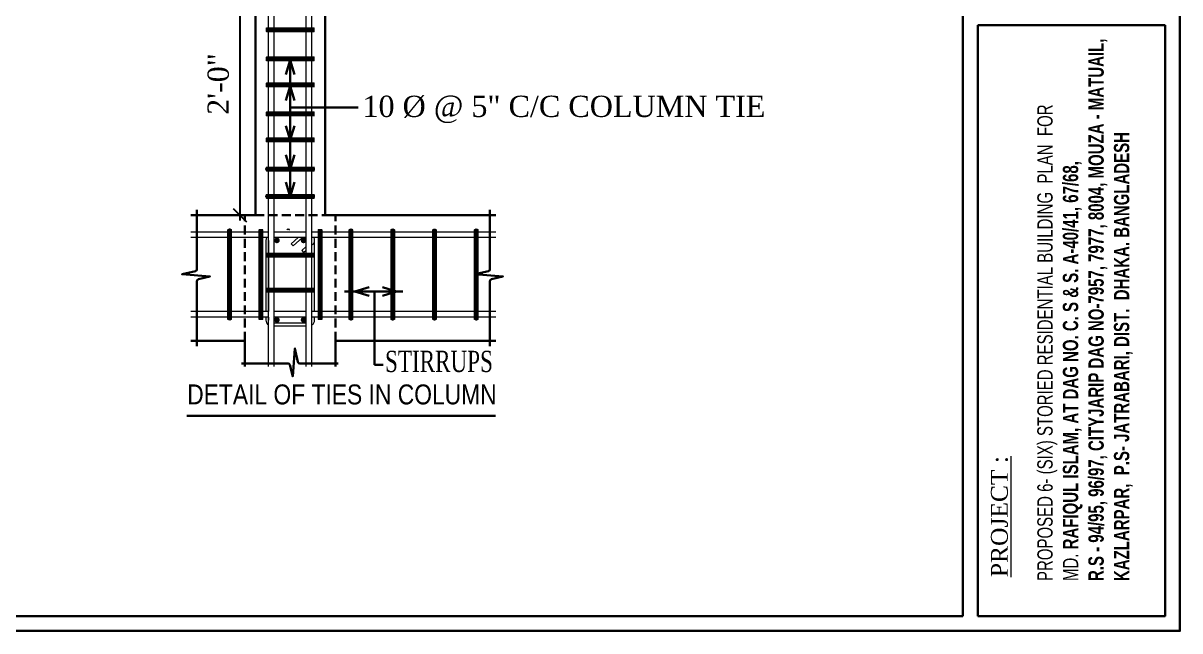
# Model space of a CAD drawing. Header units: inches. Extents: x -159432 to -126829, y -44881 to -40109.
# Drawn here: x -150476.6 to -150150, y -42613.6 to -42442.2 of the extents above; entities that cross this region are included whole.
import ezdxf

# ---------------------------------------------------------------- set-up
doc = ezdxf.new("R2010")
doc.units = ezdxf.units.IN
doc.header["$LTSCALE"] = 10
doc.header["$MEASUREMENT"] = 0
doc.linetypes.add('DASHED2', pattern=[0.375, 0.25, -0.125])
doc.layers.get('0').update_dxf_attribs({"color": 140, "lineweight": 25})
doc.layers.get('Defpoints').update_dxf_attribs({"lineweight": 25})
for name, color, linetype, lineweight in [('DIM', 6, 'Continuous', 25), ('Fenar', 251, 'Continuous', 30), ('FLOOR TILE', 5, 'Continuous', 30), ('hatch', 141, 'Continuous', 30), ('line', 134, 'Continuous', 30), ('MARKER', 171, 'Continuous', 15), ('RCC-LINE', 87, 'Continuous', 30), ('STEEL BOT', 114, 'Continuous', 15), ('TEXT', 6, 'Continuous', 25), ('TEXT 02', 7, 'Continuous', 9), ('text-2', 7, 'Continuous', 20)]:
    doc.layers.add(name, color=color, linetype=linetype, lineweight=lineweight)
doc.styles.add('222', font='arial.ttf')
doc.styles.add('AREAL', font='arial.ttf')
doc.styles.add('Arial', font='times.ttf', dxfattribs={"height": 8})
doc.styles.add('Arial Narrow', font='ARIALN.TTF', dxfattribs={"height": 8})

# ---------------------------------------------------------------- blocks, each defined once
blk = doc.blocks.new('_Oblique')
at = {"color": 0, "linetype": 'ByBlock', "lineweight": -2}
blk.add_line((-0.5, -0.5), (0.5, 0.5), dxfattribs=at)
blk = doc.blocks.new('A$C2BBE2D6D')
at = {"layer": 'FLOOR TILE', "linetype": 'Continuous'}
for q in [(0, 0), (3.81, 0)]:
    blk.add_line((1.94, 6.4), q, dxfattribs=at)

msp = doc.modelspace()

# ---------------------------------------------------------------- linework, layer by layer
at = {"layer": 'DIM'}
for p, q in [((-150415.41271, -42438.21556), (-150415.41271, -42497.8598)), ((-150411.7105, -42496.3598), (-150417.28771, -42496.3598))]:
    msp.add_line(p, q, dxfattribs=at)
at = {"layer": 'DIM', "const_width": 0.78687}
for points in [[(-150405.30667, -42503.45359, -1), (-150404.5198, -42503.45359, -1)], [(-150397.80455, -42503.45359, -1), (-150397.01768, -42503.45359, -1)], [(-150405.30667, -42525.87944, -1), (-150404.5198, -42525.87944, -1)], [(-150397.80455, -42525.87944, -1), (-150397.01768, -42525.87944, -1)]]:
    msp.add_lwpolyline(points, format="xyb", close=True, dxfattribs=at)
at = {"layer": 'Fenar'}
for p, q in [((-150408.04468, -42443.92104), (-150394.27443, -42443.92104)), ((-150408.04468, -42444.04262), (-150394.27443, -42444.04262)), ((-150408.04468, -42444.1642), (-150394.27443, -42444.1642)), ((-150408.02999, -42443.81136), (-150394.28912, -42443.81136)), ((-150408.02999, -42444.27387), (-150394.28912, -42444.27387)), ((-150407.97573, -42443.72432), (-150394.34338, -42443.72432)), ((-150407.97573, -42444.36091), (-150394.34338, -42444.36091)), ((-150407.89418, -42443.66844), (-150394.42493, -42443.66844)), ((-150407.89418, -42444.4168), (-150394.42493, -42444.4168)), ((-150408.04468, -42452.11969), (-150394.27443, -42452.11969)), ((-150408.04468, -42452.24127), (-150394.27443, -42452.24127)), ((-150408.04468, -42452.36285), (-150394.27443, -42452.36285)), ((-150408.02999, -42452.01002), (-150394.28912, -42452.01002)), ((-150408.02999, -42452.47253), (-150394.28912, -42452.47253)), ((-150407.97573, -42451.92298), (-150394.34338, -42451.92298)), ((-150407.97573, -42452.55957), (-150394.34338, -42452.55957)), ((-150407.89418, -42451.86709), (-150394.42493, -42451.86709)), ((-150407.89418, -42452.61545), (-150394.42493, -42452.61545)), ((-150407.97573, -42459.26504), (-150394.34338, -42459.26504)), ((-150407.89418, -42459.20916), (-150394.42493, -42459.20916)), ((-150408.04468, -42459.46176), (-150394.27443, -42459.46176)), ((-150408.04468, -42459.58334), (-150394.27443, -42459.58334)), ((-150408.04468, -42459.70492), (-150394.27443, -42459.70492)), ((-150408.02999, -42459.35208), (-150394.28912, -42459.35208)), ((-150408.02999, -42459.81459), (-150394.28912, -42459.81459)), ((-150407.97573, -42459.90164), (-150394.34338, -42459.90164)), ((-150407.89418, -42459.95752), (-150394.42493, -42459.95752)), ((-150408.04468, -42467.66042), (-150394.27443, -42467.66042)), ((-150408.04468, -42467.78199), (-150394.27443, -42467.78199)), ((-150408.04468, -42467.90357), (-150394.27443, -42467.90357)), ((-150408.02999, -42467.55074), (-150394.28912, -42467.55074)), ((-150408.02999, -42468.01325), (-150394.28912, -42468.01325)), ((-150407.97573, -42467.4637), (-150394.34338, -42467.4637)), ((-150407.97573, -42468.10029), (-150394.34338, -42468.10029)), ((-150407.89418, -42467.40781), (-150394.42493, -42467.40781)), ((-150407.89418, -42468.15617), (-150394.42493, -42468.15617)), ((-150408.04468, -42475.00248), (-150394.27443, -42475.00248)), ((-150408.04468, -42475.12406), (-150394.27443, -42475.12406)), ((-150408.04468, -42475.24564), (-150394.27443, -42475.24564)), ((-150408.02999, -42474.8928), (-150394.28912, -42474.8928)), ((-150408.02999, -42475.35532), (-150394.28912, -42475.35532)), ((-150407.97573, -42474.80576), (-150394.34338, -42474.80576)), ((-150407.97573, -42475.44236), (-150394.34338, -42475.44236)), ((-150407.89418, -42474.74988), (-150394.42493, -42474.74988)), ((-150407.89418, -42475.49824), (-150394.42493, -42475.49824)), ((-150408.04468, -42483.20114), (-150394.27443, -42483.20114)), ((-150408.04468, -42483.32272), (-150394.27443, -42483.32272)), ((-150408.04468, -42483.44429), (-150394.27443, -42483.44429)), ((-150408.02999, -42483.09146), (-150394.28912, -42483.09146)), ((-150408.02999, -42483.55397), (-150394.28912, -42483.55397)), ((-150407.97573, -42483.00442), (-150394.34338, -42483.00442)), ((-150407.97573, -42483.64101), (-150394.34338, -42483.64101)), ((-150407.89418, -42482.94854), (-150394.42493, -42482.94854)), ((-150407.89418, -42483.69689), (-150394.42493, -42483.69689)), ((-150408.04468, -42490.92684), (-150394.27443, -42490.92684)), ((-150408.04468, -42491.04841), (-150394.27443, -42491.04841)), ((-150408.04468, -42491.16999), (-150394.27443, -42491.16999)), ((-150408.02999, -42490.81716), (-150394.28912, -42490.81716)), ((-150408.02999, -42491.27967), (-150394.28912, -42491.27967)), ((-150407.97573, -42490.73012), (-150394.34338, -42490.73012)), ((-150407.97573, -42491.36671), (-150394.34338, -42491.36671)), ((-150407.89418, -42490.67423), (-150394.42493, -42490.67423)), ((-150407.89418, -42491.42259), (-150394.42493, -42491.42259)), ((-150418.6482, -42525.71699), (-150418.6482, -42500.44467)), ((-150418.59232, -42525.79854), (-150418.59232, -42500.36312)), ((-150418.50528, -42525.85281), (-150418.50528, -42500.30885)), ((-150418.3956, -42525.8675), (-150418.3956, -42500.29416)), ((-150418.27402, -42525.8675), (-150418.27402, -42500.29416)), ((-150418.15244, -42525.8675), (-150418.15244, -42500.29416)), ((-150418.04276, -42525.85281), (-150418.04276, -42500.30885)), ((-150417.95572, -42525.79854), (-150417.95572, -42500.36312)), ((-150417.89984, -42525.71699), (-150417.89984, -42500.44467)), ((-150409.8337, -42525.71699), (-150409.8337, -42500.44467)), ((-150409.77782, -42525.79854), (-150409.77782, -42500.36312)), ((-150409.69078, -42525.85281), (-150409.69078, -42500.30885)), ((-150409.5811, -42525.8675), (-150409.5811, -42500.29416)), ((-150409.45952, -42525.8675), (-150409.45952, -42500.29416)), ((-150409.33794, -42525.8675), (-150409.33794, -42500.29416)), ((-150409.22827, -42525.85281), (-150409.22827, -42500.30885)), ((-150409.14123, -42525.79854), (-150409.14123, -42500.36312)), ((-150409.08534, -42525.71699), (-150409.08534, -42500.44467)), ((-150393.10258, -42525.71699), (-150393.10258, -42500.44467)), ((-150393.0467, -42525.79854), (-150393.0467, -42500.36312)), ((-150392.95966, -42525.85281), (-150392.95966, -42500.30885)), ((-150392.84998, -42525.8675), (-150392.84998, -42500.29416)), ((-150392.7284, -42525.8675), (-150392.7284, -42500.29416)), ((-150392.60682, -42525.8675), (-150392.60682, -42500.29416)), ((-150392.49715, -42525.85281), (-150392.49715, -42500.30885)), ((-150392.41011, -42525.79854), (-150392.41011, -42500.36312)), ((-150392.35422, -42525.71699), (-150392.35422, -42500.44467)), ((-150384.41927, -42525.71699), (-150384.41927, -42500.44467)), ((-150384.36339, -42525.79854), (-150384.36339, -42500.36312)), ((-150384.27635, -42525.85281), (-150384.27635, -42500.30885)), ((-150384.16667, -42525.8675), (-150384.16667, -42500.29416)), ((-150384.04509, -42525.8675), (-150384.04509, -42500.29416)), ((-150383.92351, -42525.8675), (-150383.92351, -42500.29416)), ((-150383.81383, -42525.85281), (-150383.81383, -42500.30885)), ((-150383.72679, -42525.79854), (-150383.72679, -42500.36312)), ((-150383.67091, -42525.71699), (-150383.67091, -42500.44467)), ((-150372.61619, -42525.71699), (-150372.61619, -42500.44467)), ((-150372.56031, -42525.79854), (-150372.56031, -42500.36312)), ((-150372.47327, -42525.85281), (-150372.47327, -42500.30885)), ((-150372.36359, -42525.8675), (-150372.36359, -42500.29416)), ((-150372.24201, -42525.8675), (-150372.24201, -42500.29416)), ((-150372.12043, -42525.8675), (-150372.12043, -42500.29416)), ((-150372.01076, -42525.85281), (-150372.01076, -42500.30885)), ((-150371.92371, -42525.79854), (-150371.92371, -42500.36312)), ((-150371.86783, -42525.71699), (-150371.86783, -42500.44467)), ((-150360.81311, -42525.71699), (-150360.81311, -42500.44467)), ((-150360.75723, -42525.79854), (-150360.75723, -42500.36312)), ((-150360.67019, -42525.85281), (-150360.67019, -42500.30885)), ((-150360.56051, -42525.8675), (-150360.56051, -42500.29416)), ((-150360.43893, -42525.8675), (-150360.43893, -42500.29416)), ((-150360.31735, -42525.8675), (-150360.31735, -42500.29416)), ((-150360.20768, -42525.85281), (-150360.20768, -42500.30885)), ((-150360.12064, -42525.79854), (-150360.12064, -42500.36312)), ((-150360.06475, -42525.71699), (-150360.06475, -42500.44467)), ((-150349.01003, -42525.71699), (-150349.01003, -42500.44467)), ((-150348.95415, -42525.79854), (-150348.95415, -42500.36312)), ((-150348.86711, -42525.85281), (-150348.86711, -42500.30885)), ((-150348.75743, -42525.8675), (-150348.75743, -42500.29416)), ((-150348.63585, -42525.8675), (-150348.63585, -42500.29416)), ((-150348.51427, -42525.8675), (-150348.51427, -42500.29416)), ((-150348.4046, -42525.85281), (-150348.4046, -42500.30885)), ((-150348.31756, -42525.79854), (-150348.31756, -42500.36312)), ((-150348.26167, -42525.71699), (-150348.26167, -42500.44467)), ((-150408.04468, -42507.52629), (-150394.27443, -42507.52629)), ((-150408.04468, -42507.64786), (-150394.27443, -42507.64786)), ((-150408.04468, -42507.76944), (-150394.27443, -42507.76944)), ((-150408.02999, -42507.41661), (-150394.28912, -42507.41661)), ((-150408.02999, -42507.87912), (-150394.28912, -42507.87912)), ((-150407.97573, -42507.32957), (-150394.34338, -42507.32957)), ((-150407.97573, -42507.96616), (-150394.34338, -42507.96616)), ((-150407.89418, -42507.27368), (-150394.42493, -42507.27368)), ((-150407.89418, -42508.02204), (-150394.42493, -42508.02204)), ((-150408.04468, -42517.36219), (-150394.27443, -42517.36219)), ((-150408.04468, -42517.48376), (-150394.27443, -42517.48376)), ((-150408.04468, -42517.60534), (-150394.27443, -42517.60534)), ((-150408.02999, -42517.25251), (-150394.28912, -42517.25251)), ((-150408.02999, -42517.71502), (-150394.28912, -42517.71502)), ((-150407.97573, -42517.16547), (-150394.34338, -42517.16547)), ((-150407.97573, -42517.80206), (-150394.34338, -42517.80206)), ((-150407.89418, -42517.10958), (-150394.42493, -42517.10958)), ((-150407.89418, -42517.85794), (-150394.42493, -42517.85794))]:
    msp.add_line(p, q, dxfattribs=at)
at = {"layer": 'FLOOR TILE', "linetype": 'Continuous'}
for p, q in [((-150401.15956, -42491.04841), (-150401.15956, -42452.47253)), ((-150401.15956, -42465.984), (-150381.96646, -42465.984)), ((-150369.42293, -42517.86055), (-150385.845, -42517.86055)), ((-150382.92025, -42517.86055), (-150378.89078, -42516.68191)), ((-150382.92025, -42517.86055), (-150378.89078, -42519.0802)), ((-150377.41214, -42517.86055), (-150377.41214, -42538.55423)), ((-150371.11717, -42517.86055), (-150375.14664, -42516.68191)), ((-150371.11717, -42517.86055), (-150375.14664, -42519.0802)), ((-150377.41214, -42538.55423), (-150374.92425, -42538.55423))]:
    msp.add_line(p, q, dxfattribs=at)
at = {"layer": 'FLOOR TILE', "ltscale": 30}
for points in [[(-150427.49043, -42494.82719), (-150427.49043, -42511.65744, -0.351875154), (-150427.90219, -42512.17008), (-150431.71632, -42513.01266), (-150423.84026, -42513.63119), (-150427.0886, -42514.41513, 0.346437225), (-150427.49043, -42514.92548), (-150427.49043, -42533.31726)], [(-150344.77922, -42494.82719), (-150344.77922, -42511.65744, -0.351875154), (-150345.19097, -42512.17008), (-150349.00511, -42513.01266), (-150341.12905, -42513.63119), (-150344.37739, -42514.41513, 0.346437225), (-150344.77922, -42514.92548), (-150344.77922, -42533.31726)], [(-150387.58886, -42538.1497), (-150398.49361, -42538.1497, -0.351875154), (-150399.00625, -42537.73794), (-150399.84883, -42533.92381), (-150400.46736, -42541.79987), (-150401.2513, -42538.55153, 0.346437225), (-150401.76165, -42538.1497), (-150414.88195, -42538.1497)]]:
    msp.add_lwpolyline(points, format="xyb", dxfattribs=at)
at = {"layer": 'hatch', "const_width": 0.63281}
msp.add_lwpolyline([(-150430.44762, -42552.92964), (-150343.12632, -42552.93923)], dxfattribs=at)
at = {"layer": 'line'}
for p, q in [((-150211.31642, -42609.42156), (-150211.31642, -41983.86713)), ((-150154.17699, -42442.741), (-150207.00656, -42442.741)), ((-150207.00656, -42609.42156), (-150207.00656, -42442.741))]:
    msp.add_line(p, q, dxfattribs=at)
msp.add_lwpolyline([(-151103.0697, -42613.58871), (-150150.00984, -42613.58871), (-150150.00984, -41979.69998), (-151103.0697, -41979.69998)], close=True, dxfattribs=at)
for points in [[(-150211.31642, -41983.86713), (-151098.90255, -41983.86713), (-151098.90255, -42609.42156), (-150211.31642, -42609.42156)], [(-150207.00656, -42609.42156), (-150154.17699, -42609.42156), (-150154.17699, -42442.741)]]:
    msp.add_lwpolyline(points, dxfattribs=at)
at = {"layer": 'MARKER'}
for p, q in [((-150394.52032, -42443.64918), (-150407.79879, -42443.64918)), ((-150407.79879, -42443.64918), (-150394.52032, -42443.64918)), ((-150394.52032, -42444.43605), (-150407.79879, -42444.43605)), ((-150407.79879, -42444.43605), (-150394.52032, -42444.43605)), ((-150407.79879, -42451.84784), (-150394.52032, -42451.84784)), ((-150394.52032, -42451.84784), (-150407.79879, -42451.84784)), ((-150407.79879, -42452.63471), (-150394.52032, -42452.63471)), ((-150394.52032, -42452.63471), (-150407.79879, -42452.63471)), ((-150394.52032, -42459.1899), (-150407.79879, -42459.1899)), ((-150407.79879, -42459.1899), (-150394.52032, -42459.1899)), ((-150394.52032, -42459.97678), (-150407.79879, -42459.97678)), ((-150407.79879, -42459.97678), (-150394.52032, -42459.97678)), ((-150407.79879, -42467.38856), (-150394.52032, -42467.38856)), ((-150394.52032, -42467.38856), (-150407.79879, -42467.38856)), ((-150407.79879, -42468.17543), (-150394.52032, -42468.17543)), ((-150394.52032, -42468.17543), (-150407.79879, -42468.17543)), ((-150394.52032, -42474.73062), (-150407.79879, -42474.73062)), ((-150407.79879, -42474.73062), (-150394.52032, -42474.73062)), ((-150394.52032, -42475.5175), (-150407.79879, -42475.5175)), ((-150407.79879, -42475.5175), (-150394.52032, -42475.5175)), ((-150408.04468, -42483.47025), (-150408.04468, -42483.17518)), ((-150394.52032, -42482.92928), (-150407.79879, -42482.92928)), ((-150407.79879, -42482.92928), (-150394.52032, -42482.92928)), ((-150394.52032, -42483.71615), (-150407.79879, -42483.71615)), ((-150407.79879, -42483.71615), (-150394.52032, -42483.71615)), ((-150394.27443, -42483.47025), (-150394.27443, -42483.17518)), ((-150408.04468, -42491.19595), (-150408.04468, -42490.90088)), ((-150407.79879, -42490.65498), (-150394.52032, -42490.65498)), ((-150394.52032, -42490.65498), (-150407.79879, -42490.65498)), ((-150407.79879, -42491.44185), (-150394.52032, -42491.44185)), ((-150394.52032, -42491.44185), (-150407.79879, -42491.44185)), ((-150394.27443, -42491.19595), (-150394.27443, -42490.90088)), ((-150418.66746, -42525.6216), (-150418.66746, -42500.54006)), ((-150418.66746, -42500.54006), (-150418.66746, -42525.6216)), ((-150418.12648, -42500.29416), (-150418.42156, -42500.29416)), ((-150417.88058, -42525.6216), (-150417.88058, -42500.54006)), ((-150417.88058, -42500.54006), (-150417.88058, -42525.6216)), ((-150409.85296, -42500.54006), (-150409.85296, -42525.6216)), ((-150409.85296, -42525.6216), (-150409.85296, -42500.54006)), ((-150409.06609, -42500.54006), (-150409.06609, -42525.6216)), ((-150409.06609, -42525.6216), (-150409.06609, -42500.54006)), ((-150401.87685, -42500.29416), (-150401.58178, -42500.29416)), ((-150393.12184, -42500.54006), (-150393.12184, -42525.6216)), ((-150393.12184, -42525.6216), (-150393.12184, -42500.54006)), ((-150392.33497, -42500.54006), (-150392.33497, -42525.6216)), ((-150392.33497, -42525.6216), (-150392.33497, -42500.54006)), ((-150384.43853, -42500.54006), (-150384.43853, -42525.6216)), ((-150384.43853, -42525.6216), (-150384.43853, -42500.54006)), ((-150384.19263, -42500.29416), (-150383.89755, -42500.29416)), ((-150383.65165, -42500.54006), (-150383.65165, -42525.6216)), ((-150383.65165, -42525.6216), (-150383.65165, -42500.54006)), ((-150372.63545, -42525.6216), (-150372.63545, -42500.54006)), ((-150372.63545, -42500.54006), (-150372.63545, -42525.6216)), ((-150372.38955, -42500.29416), (-150372.09447, -42500.29416)), ((-150371.84858, -42525.6216), (-150371.84858, -42500.54006)), ((-150371.84858, -42500.54006), (-150371.84858, -42525.6216)), ((-150360.83237, -42525.6216), (-150360.83237, -42500.54006)), ((-150360.83237, -42500.54006), (-150360.83237, -42525.6216)), ((-150360.58647, -42500.29416), (-150360.29139, -42500.29416)), ((-150360.0455, -42525.6216), (-150360.0455, -42500.54006)), ((-150360.0455, -42500.54006), (-150360.0455, -42525.6216)), ((-150349.02929, -42525.6216), (-150349.02929, -42500.54006)), ((-150349.02929, -42500.54006), (-150349.02929, -42525.6216)), ((-150348.78339, -42500.29416), (-150348.48831, -42500.29416)), ((-150348.24242, -42525.6216), (-150348.24242, -42500.54006)), ((-150348.24242, -42500.54006), (-150348.24242, -42525.6216)), ((-150398.88309, -42502.65478), (-150400.87738, -42504.41436)), ((-150400.87738, -42504.41436), (-150400.35678, -42505.0044)), ((-150397.69376, -42502.65478), (-150400.35678, -42505.0044)), ((-150407.79879, -42507.25443), (-150394.52032, -42507.25443)), ((-150394.52032, -42507.25443), (-150407.79879, -42507.25443)), ((-150407.79879, -42508.0413), (-150394.52032, -42508.0413)), ((-150394.52032, -42508.0413), (-150407.79879, -42508.0413)), ((-150397.91176, -42506.29833), (-150397.39116, -42506.88836)), ((-150407.79879, -42517.09033), (-150394.52032, -42517.09033)), ((-150394.52032, -42517.09033), (-150407.79879, -42517.09033)), ((-150407.79879, -42517.8772), (-150394.52032, -42517.8772)), ((-150394.52032, -42517.8772), (-150407.79879, -42517.8772)), ((-150418.12648, -42525.8675), (-150418.42156, -42525.8675)), ((-150384.19263, -42525.8675), (-150383.89755, -42525.8675)), ((-150372.38955, -42525.8675), (-150372.09447, -42525.8675)), ((-150360.58647, -42525.8675), (-150360.29139, -42525.8675)), ((-150348.78339, -42525.8675), (-150348.48831, -42525.8675))]:
    msp.add_line(p, q, dxfattribs=at)
for points in [[(-150407.83384, -42502.65478, 0.131652498), (-150408.04468, -42503.44165), (-150408.04468, -42523.50688)], [(-150395.0613, -42504.83269), (-150394.7404, -42504.54956, 0.215191824), (-150394.27443, -42503.517), (-150394.27443, -42503.44165, 0.131652498), (-150394.48527, -42502.65478, 0.131652498)], [(-150408.04468, -42525.08063), (-150408.04468, -42525.94274, 0.267949192), (-150407.25781, -42527.30564)], [(-150395.0613, -42527.30564, 0.267949192), (-150394.27443, -42525.94274), (-150394.27443, -42525.08063)]]:
    msp.add_lwpolyline(points, format="xyb", dxfattribs=at)
for points in [[(-150407.25781, -42503.44165), (-150407.25781, -42523.50688)], [(-150396.63504, -42502.65478), (-150405.68407, -42502.65478)], [(-150395.0613, -42503.517), (-150395.0613, -42503.44165)], [(-150395.0613, -42523.50688), (-150395.0613, -42504.83269)], [(-150394.27443, -42523.50688), (-150394.27443, -42503.517)], [(-150397.91176, -42506.29833), (-150396.63504, -42505.17186)], [(-150397.39116, -42506.88836), (-150396.63504, -42506.22123)], [(-150407.25781, -42525.08063), (-150407.25781, -42525.94274)], [(-150405.68407, -42526.72961), (-150396.63504, -42526.72961)], [(-150405.68407, -42527.51648), (-150396.63504, -42527.51648)], [(-150395.0613, -42525.94274), (-150395.0613, -42525.08063)]]:
    msp.add_lwpolyline(points, dxfattribs=at)
for centre, start, end in [((-150407.79879, -42483.17518), 90, 180), ((-150407.79879, -42483.47025), 180, 270), ((-150394.52032, -42483.17518), 0, 90), ((-150394.52032, -42483.47025), 270, 0), ((-150407.79879, -42490.90088), 90, 180), ((-150407.79879, -42491.19595), 180, 270), ((-150394.52032, -42490.90088), 0, 90), ((-150394.52032, -42491.19595), 270, 0), ((-150418.42156, -42500.54006), 90, 180), ((-150418.12648, -42500.54006), 0, 90), ((-150401.87685, -42500.54006), 90, 180), ((-150401.58178, -42500.54006), 0, 90), ((-150384.19263, -42500.54006), 90, 180), ((-150383.89755, -42500.54006), 0, 90), ((-150372.38955, -42500.54006), 90, 180), ((-150372.09447, -42500.54006), 0, 90), ((-150360.58647, -42500.54006), 90, 180), ((-150360.29139, -42500.54006), 0, 90), ((-150348.78339, -42500.54006), 90, 180), ((-150348.48831, -42500.54006), 0, 90), ((-150418.42156, -42525.6216), 180, 270), ((-150418.12648, -42525.6216), 270, 0), ((-150384.19263, -42525.6216), 180, 270), ((-150383.89755, -42525.6216), 270, 0), ((-150372.38955, -42525.6216), 180, 270), ((-150372.09447, -42525.6216), 270, 0), ((-150360.58647, -42525.6216), 180, 270), ((-150360.29139, -42525.6216), 270, 0), ((-150348.78339, -42525.6216), 180, 270), ((-150348.48831, -42525.6216), 270, 0)]:
    msp.add_arc(centre, 0.2459, start, end, dxfattribs=at)
at = {"layer": 'RCC-LINE'}
for p, q in [((-150410.99545, -42496.3598), (-150410.99545, -42426.94963)), ((-150391.32366, -42496.3598), (-150391.32366, -42426.94963)), ((-150429.24589, -42496.3598), (-150410.99545, -42496.3598)), ((-150391.32366, -42496.3598), (-150343.12632, -42496.3598)), ((-150429.24589, -42531.76904), (-150413.94622, -42531.76904)), ((-150413.94622, -42539.03732), (-150413.94622, -42531.76904)), ((-150388.37289, -42531.76904), (-150343.12632, -42531.76904)), ((-150388.37289, -42539.03732), (-150388.37289, -42531.76904))]:
    msp.add_line(p, q, dxfattribs=at)
at = {"layer": 'RCC-LINE', "linetype": 'DASHED2'}
for p, q in [((-150413.94622, -42531.76904), (-150413.94622, -42496.3598)), ((-150410.99545, -42496.3598), (-150391.32366, -42496.3598)), ((-150388.37289, -42531.76904), (-150388.37289, -42496.3598))]:
    msp.add_line(p, q, dxfattribs=at)
at = {"layer": 'STEEL BOT'}
for p, q in [((-150407.25781, -42539.03732), (-150407.25781, -42426.94963)), ((-150405.68407, -42539.03713), (-150405.68407, -42426.94963)), ((-150396.63504, -42539.03713), (-150396.63504, -42426.94963)), ((-150395.0613, -42539.03732), (-150395.0613, -42426.94963)), ((-150407.25781, -42501.08103), (-150429.24589, -42501.08103)), ((-150396.63504, -42501.08103), (-150405.68407, -42501.08103)), ((-150343.12632, -42501.08103), (-150395.0613, -42501.08103)), ((-150371.88655, -42502.65478), (-150371.88655, -42501.08103)), ((-150371.88655, -42502.65478), (-150371.88655, -42501.08103)), ((-150407.25781, -42502.65478), (-150429.24589, -42502.65478)), ((-150396.63504, -42502.65478), (-150405.68407, -42502.65478)), ((-150343.12632, -42502.65478), (-150395.0613, -42502.65478)), ((-150407.25781, -42523.50688), (-150429.24589, -42523.50688)), ((-150396.63504, -42523.50688), (-150405.68407, -42523.50688)), ((-150343.12632, -42523.50688), (-150395.0613, -42523.50688)), ((-150407.25781, -42525.08063), (-150429.24589, -42525.08063)), ((-150396.63504, -42525.08063), (-150405.68407, -42525.08063)), ((-150343.12632, -42525.08063), (-150395.0613, -42525.08063))]:
    msp.add_line(p, q, dxfattribs=at)

# ---------------------------------------------------------------- block references
at = {"layer": 'Defpoints', "xscale": 0.6295499999541789, "yscale": 0.6295499999978347, "zscale": 0.62955}
for p in [(-150402.37935, -42456.6451), (-150402.37935, -42463.96358)]:
    msp.add_blockref('A$C2BBE2D6D', p, dxfattribs=at)
at = {"layer": 'Defpoints', "xscale": -0.6295499999541789, "yscale": 0.6295499999978347, "zscale": 0.62955, "rotation": 180}
for p in [(-150402.37935, -42471.09442), (-150402.37935, -42479.29307), (-150402.37935, -42487.01877)]:
    msp.add_blockref('A$C2BBE2D6D', p, dxfattribs=at)
at = {"layer": 'DIM', "xscale": 3.75, "yscale": 3.75, "zscale": 3.75, "rotation": 270}
msp.add_blockref('_Oblique', (-150415.41271, -42496.3598), dxfattribs=at)

# ---------------------------------------------------------------- texts
at = {"layer": 'TEXT', "linetype": 'Continuous', "insert": (-150430.24818, -42544.08407), "char_height": 5.625, "width": 91.8652961, "attachment_point": 1, "rotation": 359.9988945, "style": 'Arial Narrow'}
msp.add_mtext('DETAIL OF TIES IN COLUMN ', dxfattribs=at)
at = {"layer": 'TEXT 02', "attachment_point": 1, "rotation": 90}
for s, insert, char_height, width, style in [('\\pt6.13;{\\fArial|b0|i0|c161|p34;\\W0.7;PROPOSED 6- (SIX) STORIED RESIDENTIAL BUILDING  PLAN  FOR \\fArial|b0|i0|c0|p34;\\P\\fArial|b0|i0|c161|p34;MD.\\fArial|b1|i0|c0|p34; RAFIQUL ISLAM, AT DAG NO. C. S & S. A-40/41, 67/68,\\PR.S - 94/95, 96/97, CITYJARIP DAG NO-7957, 7977, 8004, MOUZA - MATUAIL, \\PKAZLARPAR,  P.S- JATRABARI, DIST.  DHAKA. BANGLADESH}', (-150190.25191, -42599.53885), 4.32607522, 152.8047672, 'AREAL'), ('{\\fTimes New Roman|b0|i0|c0|p18;\\LPROJECT :}', (-150203.34746, -42598.42974), 4.7586827, 34.3653924, '222')]:
    msp.add_mtext(s, dxfattribs=dict(at, insert=insert, char_height=char_height, width=width, style=style))
at = {"layer": 'text-2', "style": 'Arial', "width": 0.72}
msp.add_text('STIRRUPS', height=6, rotation=360, dxfattribs=at).set_placement((-150374.40374, -42540.57572))
at = {"layer": 'text-2', "insert": (-150424.50483, -42468.03768), "char_height": 6, "width": 125.8686256, "attachment_point": 1, "rotation": 90, "style": 'Arial'}
msp.add_mtext('\\A1;2\'-0"', dxfattribs=at)
at = {"layer": 'text-2', "insert": (-150380.76863, -42462.63346), "char_height": 6, "width": 125.8686256, "attachment_point": 1, "style": 'Arial'}
msp.add_mtext('10 Ø @ 5" C/C COLUMN TIE', dxfattribs=at)

doc.saveas('drawing.dxf')
